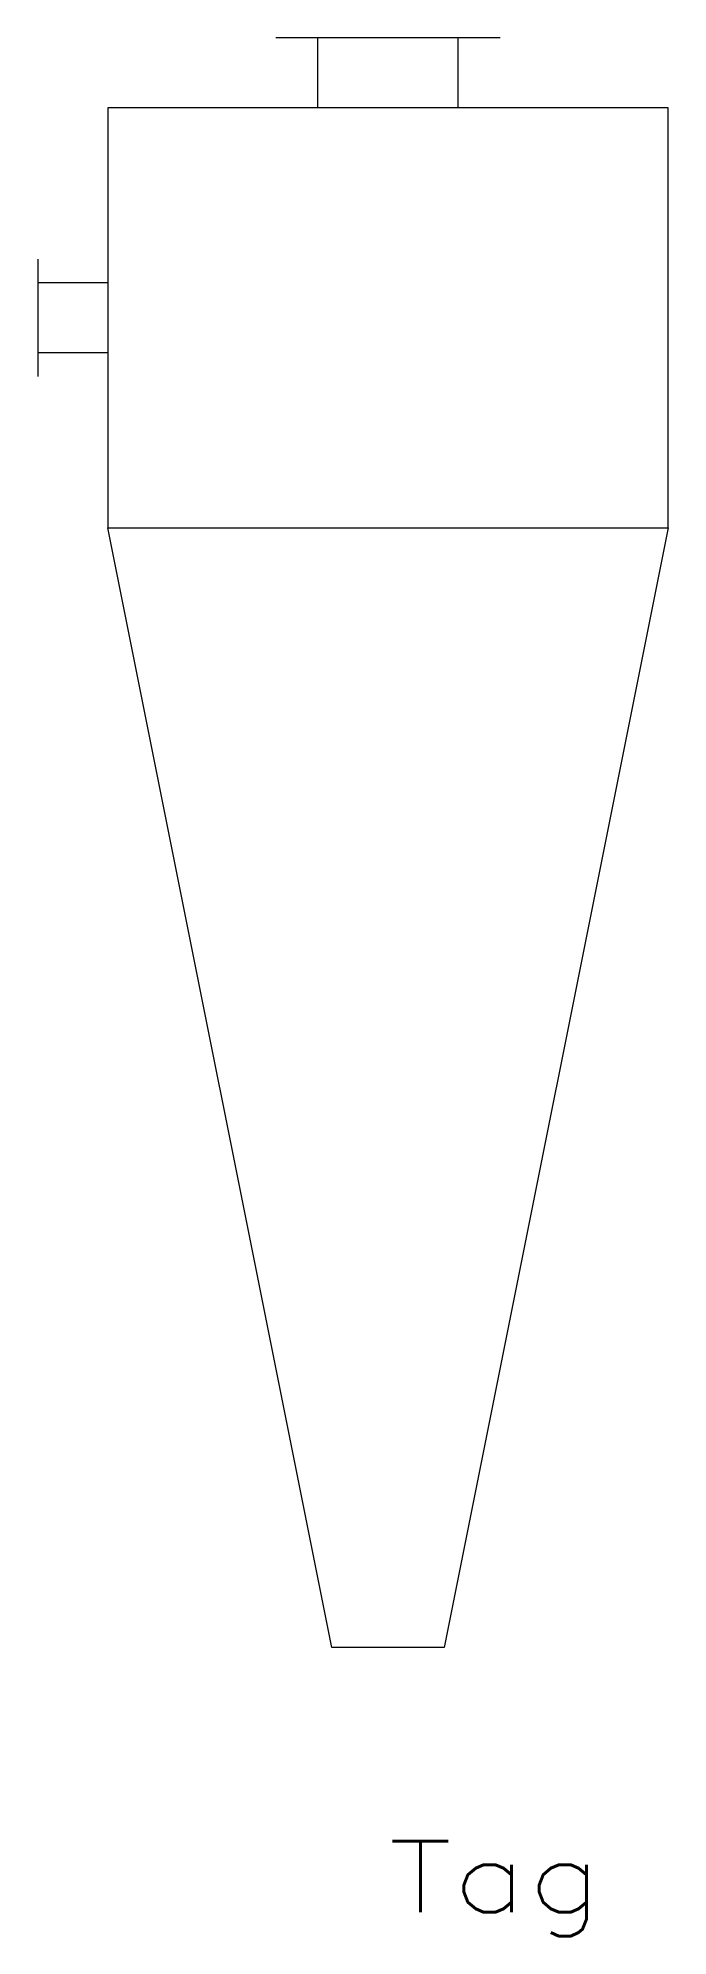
# Model space of a CAD drawing. Header units: inches. Extents: x -6.2 to 5, y -18.9 to 15.
import ezdxf
from ezdxf.enums import TextEntityAlignment as Align

# ---------------------------------------------------------------- set-up
doc = ezdxf.new("R2010")
doc.units = ezdxf.units.IN
doc.header["$MEASUREMENT"] = 0
doc.layers.get('0').update_dxf_attribs({"lineweight": 0})
doc.styles.add('STANDARD1', font='TXT.SHX')

msp = doc.modelspace()

# ---------------------------------------------------------------- linework, layer by layer
for p, q in [((2, 15), (-2, 15)), ((-1.25, 13.75), (-1.25, 15)), ((1.25, 13.75), (1.25, 15)), ((5, 13.75), (-5, 13.75)), ((-5, 13.75), (-5, 6.25)), ((5, 6.25), (5, 13.75)), ((-6.25, 11.05), (-6.25, 8.95)), ((-5, 10.625), (-6.25, 10.625)), ((-5, 9.375), (-6.25, 9.375)), ((-5, 6.25), (5, 6.25)), ((-1, -13.75), (-5, 6.25)), ((5, 6.25), (1, -13.75)), ((1, -13.75), (-1, -13.75))]:
    msp.add_line(p, q)

# ---------------------------------------------------------------- texts
at = {"color": 7, "linetype": 'Continuous', "style": 'STANDARD1', "width": 1.166667}
msp.add_text('Tag', height=1.272, dxfattribs=at).set_placement((0.012, -18.481), (3.828, -18.481), align=Align.FIT)

doc.saveas('drawing.dxf')
